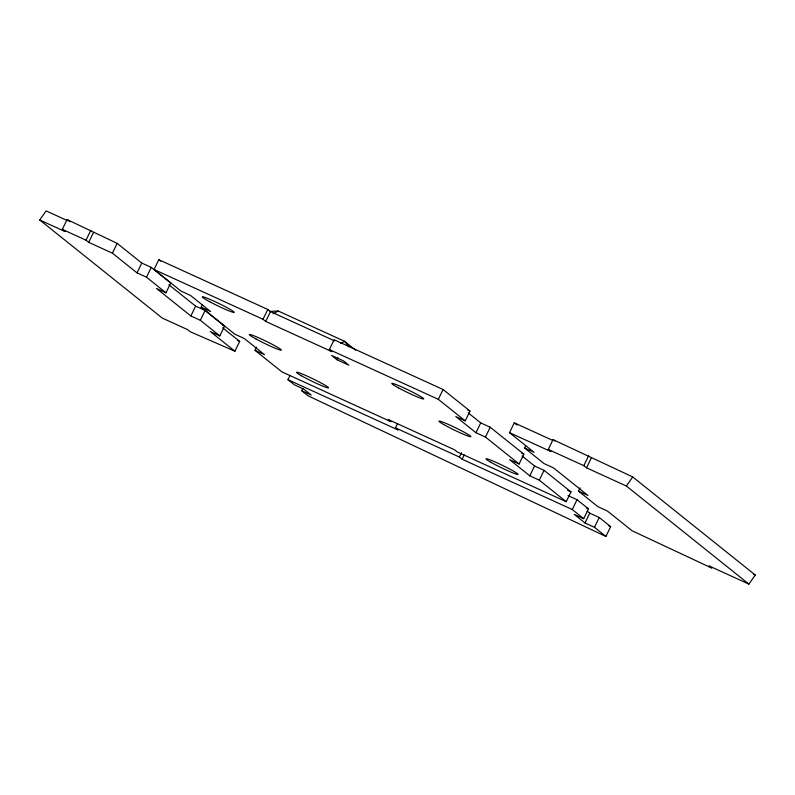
<?xml version="1.0" encoding="UTF-8"?>
<svg xmlns="http://www.w3.org/2000/svg" width="795" height="795" viewBox="0 0 795 795"><rect width="100%" height="100%" fill="white"/><g stroke="black" fill="none" stroke-linecap="round" stroke-linejoin="round"><path stroke-width="1.19" d="M67.535 220.682L46.1 210.894L39.75 219.986L65.021 231.524L62.328 229.377L67.098 219.559L117.163 243.35L141.778 263.056L151.259 267.378L170.736 282.97L165.966 292.789L156.496 288.456L190.87 315.973L200.34 320.305L219.817 335.897L224.588 326.079L205.11 310.487L195.64 306.154L168.898 284.759M165.966 292.789L146.489 277.197L137.018 272.874L112.403 253.168L88.712 242.346L86.019 240.189L90.779 230.371M88.712 242.346L93.472 232.528M112.403 253.168L117.163 243.35M137.018 272.874L141.778 263.056M146.489 277.197L151.259 267.378M202.218 305.041L201.155 307.228L210.635 311.551L190.442 295.392L180.962 291.059L154.041 269.505L158.801 259.687L267.776 309.454L270.469 311.61L334.556 340.876M190.87 315.973L195.64 306.154M200.34 320.305L205.11 310.487M39.75 219.986L162.269 318.06L187.541 329.597L190.234 331.753L234.913 351.231L239.683 341.413L222.67 327.798M468.225 412.893L480.727 422.9L490.207 427.233L523.865 454.174L519.095 463.992L485.437 437.051L475.957 432.719L455.764 416.56L465.244 420.883L470.004 411.065L443.083 389.51L334.109 339.743L329.339 349.562L332.032 351.718L265.699 321.428L263.006 319.272L267.776 309.454M265.699 321.428L270.469 311.61M522.077 456.002L534.578 466.009L544.058 470.342L570.989 491.896L566.219 501.715L457.244 451.948L454.551 449.791L388.218 419.502L390.911 421.658L281.937 371.891L255.016 350.337L256.606 347.067M302.845 388.566L301.782 390.752L311.262 395.075L303.849 389.153L294.379 384.82L287.979 379.702L290.105 375.339M337.02 359.777L331.634 355.474L343.48 360.88L348.866 365.193L337.02 359.777L337.974 357.82M287.979 379.702L398.136 430.006L395.443 427.859L397.57 423.487M465.244 420.883L438.313 399.328L443.083 389.51M568.037 495.603L577.021 499.707L588.469 508.87L583.699 518.688L572.261 509.525L462.104 459.222L459.411 457.065L461.527 452.703M462.104 459.222L464.22 454.859M475.957 432.719L480.727 422.9M485.437 437.051L490.207 427.233M525.674 445.826L524.611 448.012L534.091 452.335L509.516 432.669L514.285 422.851L552.376 440.241M566.219 501.715L539.288 480.16L529.818 475.827L534.578 466.009M509.516 432.669L550.975 451.6L548.282 449.443L553.052 439.625L632.731 476.94L755.25 575.014L748.9 584.106L709.021 565.901L711.714 568.057L632.035 530.742L607.459 511.066L597.989 506.743L578.462 491.111L580.052 487.842M539.288 480.16L544.058 470.342M748.9 584.106L626.381 486.033L586.511 467.828L583.818 465.671L588.578 455.853M586.511 467.828L591.271 458.009M572.261 509.525L577.021 499.707M589.761 513.163L599.241 517.485L610.679 526.648L605.919 536.466L594.471 527.304L585.001 522.981L589.761 513.163L587.068 511.006M594.471 527.304L599.241 517.485M626.381 486.033L632.731 476.94M273.162 313.767L278.24 311.014L344.573 341.303L355.623 350.148M340.508 343.51L344.573 341.303L348.826 346.849M269.932 311.421L278.24 311.014M467.897 410.101L470.004 411.065M548.282 449.443L583.818 465.671M154.041 269.505L263.006 319.272M329.339 349.562L438.313 399.328M62.328 229.377L86.019 240.189M521.759 453.21L523.865 454.174M222.481 325.115L224.588 326.079M519.095 463.992L509.615 459.659L529.818 475.827M578.462 491.111L587.942 495.444L553.608 467.957L544.138 463.634L524.611 448.012M753.67 574.288L755.25 575.014M567.61 490.356L570.989 491.896M237.427 340.389L239.683 341.413M255.016 350.337L264.487 354.659L244.294 338.501L234.863 334.208L201.155 307.228M219.817 335.897L210.347 331.565L234.913 351.231M586.362 507.906L588.469 508.87M395.443 427.859L459.411 457.065M583.699 518.688L574.229 514.355L585.001 522.981M608.443 525.594L610.679 526.648M605.919 536.466L308.182 395.87L301.782 390.752M553.052 439.625L554.84 441.066M514.285 422.851L517.118 425.116M158.801 259.687L160.729 261.227M67.098 219.559L69.791 221.706M443.739 424.54A17.788 1.302 25.9 0 0 470.411 436.723A17.788 1.302 25.9 0 0 450.507 425.385A17.788 1.302 25.9 0 0 443.739 424.54M490.863 462.263A17.788 1.302 25.9 0 0 517.535 474.446A17.788 1.302 25.9 0 0 497.63 463.097A17.788 1.302 25.9 0 0 490.863 462.263M301.345 375.717A17.788 1.302 25.9 0 0 328.017 387.9A17.788 1.302 25.9 0 0 308.112 376.552A17.788 1.302 25.9 0 0 301.345 375.717M398.583 387.92A17.788 1.302 25.9 0 0 423.715 398.981A17.788 1.302 25.9 0 0 400.998 386.589A17.788 1.302 25.9 0 0 398.583 387.92M209.721 301.732A17.788 1.302 25.9 0 0 234.247 312.385A17.788 1.302 25.9 0 0 210.774 299.735A17.788 1.302 25.9 0 0 209.721 301.732M256.079 339.038A17.788 1.302 25.9 0 0 281.301 350.158A17.788 1.302 25.9 0 0 258.723 337.815A17.788 1.302 25.9 0 0 256.079 339.038"/></g></svg>
